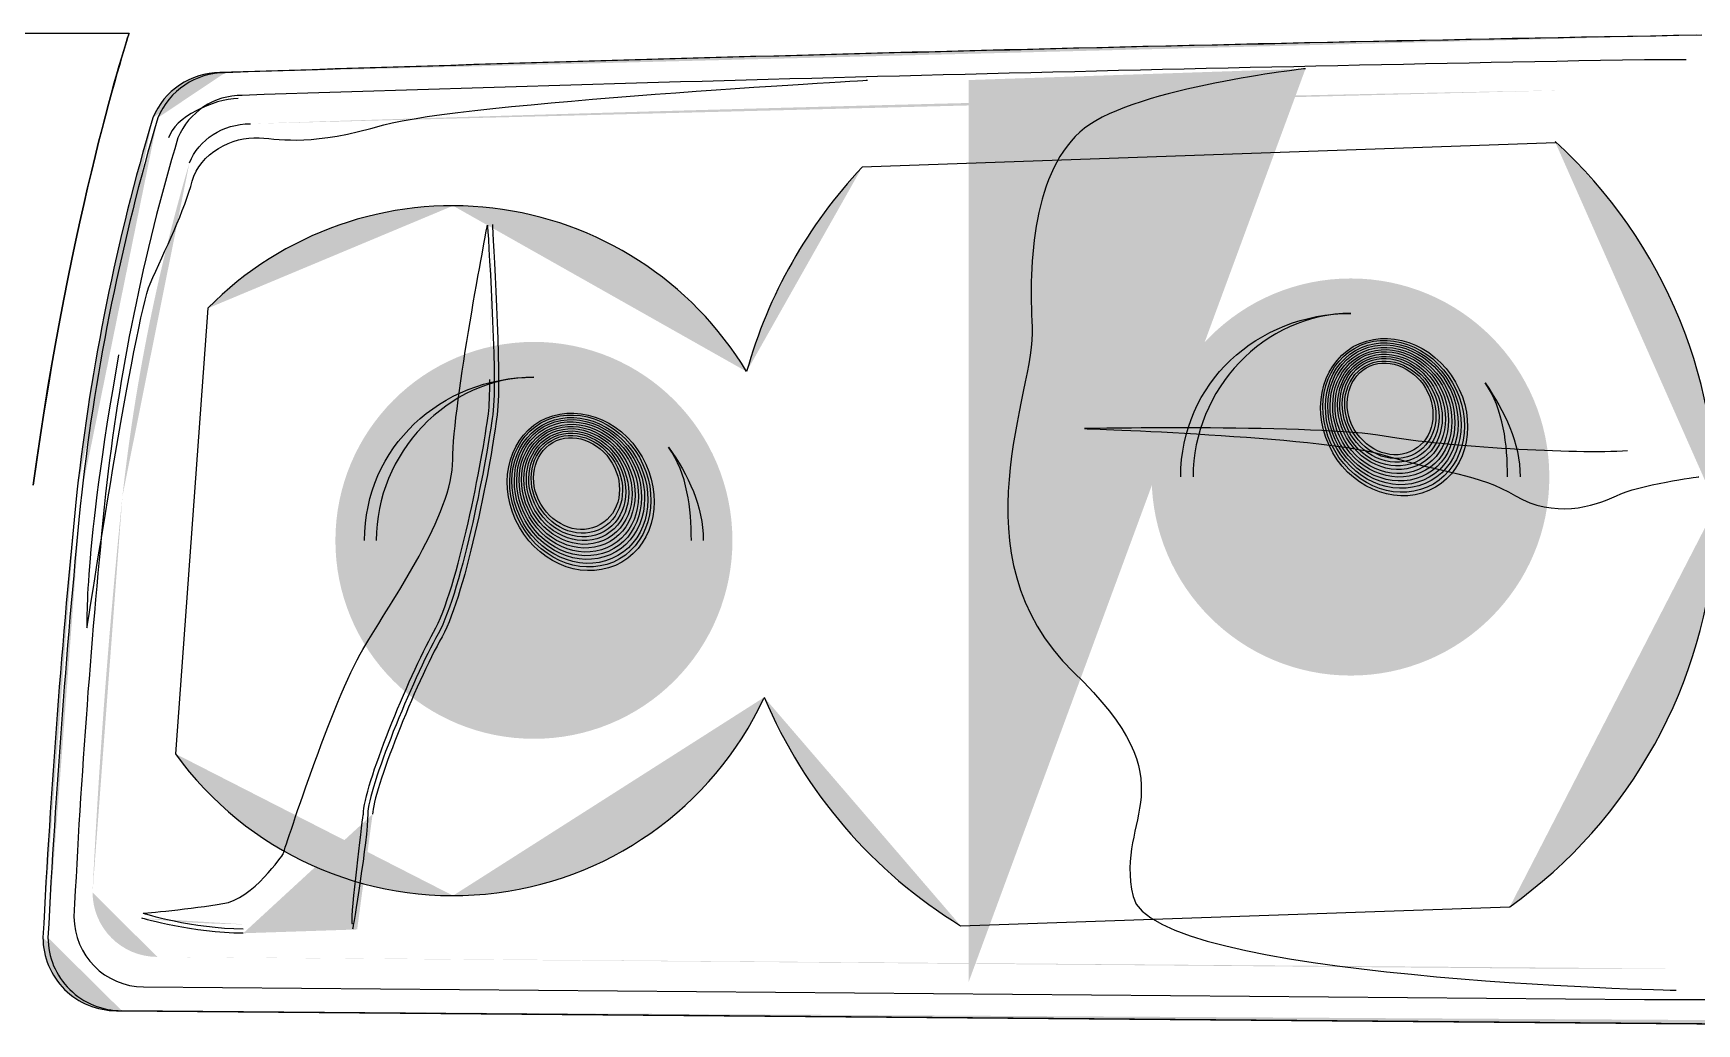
# Model space of a CAD drawing. Header units: millimetres. Extents: x 1111 to 1333, y -447 to -319.
# Drawn here: x 1281.4269 to 1281.7466, y -441.7311 to -441.5406 of the extents above; entities that cross this region are included whole.
import ezdxf

# ---------------------------------------------------------------- set-up
doc = ezdxf.new("R2010")
doc.units = ezdxf.units.MM

# ---------------------------------------------------------------- blocks, each defined once
blk = doc.blocks.new('scanne')
at = {"transparency": 33554559}
h = blk.add_hatch(color=256, dxfattribs=at)
h.paths.add_polyline_path([(2.400942902961332, 1.081942723996462, 0.4181100602066327), (2.393005253166165, 1.089880373792539)], flags=0)
h.paths.add_polyline_path([(2.393005253166165, 1.089880373792539), (2.272115759147936, 1.089880373792539)], flags=0)
h.paths.add_polyline_path([(2.272115759146117, 1.089880373792311, 0.0037641889663085), (1.988230732251167, 1.08267262282834)], flags=0)
h.paths.add_polyline_path([(1.988230732250258, 1.08267262282834, 0.3009145390561368), (1.97532064666143, 1.074005074200613)], flags=0)
h.paths.add_polyline_path([(1.975320646662339, 1.074005074200613, 0.0442316588797081), (1.960722670026143, 1.002018801912981)], flags=0)
h.paths.add_polyline_path([(1.960722670026143, 1.002018801912981, 0.0125714483828308), (1.954199199216645, 0.9163469265290586)], flags=0)
h.paths.add_polyline_path([(1.954199199216645, 0.916346926529286, 0.4150448355973054), (1.968340989082435, 0.9022963740169416)], flags=0)
h.paths.add_polyline_path([(1.968340989083344, 0.9022963740169416), (2.272115759147936, 0.8997873467826593), (2.393005253166165, 0.8997873467826593)], flags=0)
h.paths.add_polyline_path([(2.393005253166165, 0.8997873467826593, 0.4190533763846445), (2.400942902963151, 0.9077706152556856)], flags=0)
h = blk.add_hatch(color=256, dxfattribs=at)
h.paths.add_polyline_path([(2.273128493776994, 0.8997827849148052), (1.969353723712401, 0.9022918121493148)], flags=0)
h.paths.add_polyline_path([(1.95516631516989, 0.9163423646616592, 0.4155777145924683), (1.969353723712401, 0.9022918121493148)], flags=0)
h.paths.add_polyline_path([(1.961644167301756, 1.002014240045582, 0.0123295361642468), (1.95516631516898, 0.9163423646616592)], flags=0)
h.paths.add_polyline_path([(1.976287762614219, 1.074000512332759, 0.0434345997774606), (1.961644167300846, 1.002014240045355)], flags=0)
h.paths.add_polyline_path([(1.98924346687886, 1.082668060960259, 0.3014010121143789), (1.976287762614219, 1.074000512332759)], flags=0)
h.paths.add_polyline_path([(2.27312849377472, 1.089875811924684, 0.0037674473733019), (1.989243466877951, 1.082668060960486)], flags=0)
h.paths.add_polyline_path([(2.273128493776994, 1.089875811924684), (2.284396306992903, 1.089875811924684)], flags=0)
h.paths.add_polyline_path([(2.130615746865487, 0.9186232985109654), (2.236177365416324, 0.922272792670128)], flags=0)
h.paths.add_polyline_path([(2.236177365416324, 0.922272792670128, 0.2422056560555221), (2.275865614395797, 0.9993683567799962)], flags=0)
h.paths.add_polyline_path([(2.275865614395797, 0.9993683567799962, 0.2109934101797068), (2.244981770074673, 1.069164932571993)], flags=0)
h.paths.add_polyline_path([(2.244981770075128, 1.069164932571993), (2.111683995915655, 1.064511827519254)], flags=0)
h.paths.add_polyline_path([(2.111683995915655, 1.064511827519254, 0.1207162283333014), (2.089467700222257, 1.025188527955378)], flags=0)
h.paths.add_polyline_path([(2.089467700221803, 1.025188527955378, 0.2622718361851724), (2.033037396787449, 1.057075983170307)], flags=0)
h.paths.add_polyline_path([(2.033037396787449, 1.057075983170079, 0.2008827941586041), (1.985913303459028, 1.037368714711192)], flags=0)
h.paths.add_polyline_path([(1.985913303459028, 1.037368714711192), (1.979663544711229, 0.9516968393274964)], flags=0)
h.paths.add_polyline_path([(1.979663544711229, 0.9516968393274964, 0.2404182993995008), (2.033037396787449, 0.9244168704885852)], flags=0)
h.paths.add_polyline_path([(2.033037396787449, 0.9244168704883576, 0.2904019590101875), (2.092843482318812, 0.9625540844506304)], flags=0)
h.paths.add_polyline_path([(2.092843482318812, 0.9625540844506304, 0.1561001242287523), (2.130615746865487, 0.9186232985109654)], flags=0)
h = blk.add_hatch(color=256, dxfattribs=at)
h.paths.add_polyline_path([(1.982345922918057, 1.065319278101924, 0.0441364926226864), (1.96948145600777, 1.001225036933647)], flags=0)
h.paths.add_polyline_path([(2.246249969294011, 1.079278593260369, 0.0037946706193211), (1.994069922902554, 1.072846359804998)], flags=0)
h.paths.add_polyline_path([(2.246249969295377, 1.079278593260369), (2.272982514010209, 1.079278593260369)], flags=0)
h.paths.add_polyline_path([(2.272982514010209, 0.910352632373133), (2.246249969295377, 0.910352632373133), (1.976187401525066, 0.9126335662224392)], flags=0)
h.paths.add_polyline_path([(1.9637335027071, 0.9250418463632286, 0.4128428491798294), (1.976187401525066, 0.9126335662224392)], flags=0)
h.paths.add_polyline_path([(1.96948145600777, 1.001225036933419, 0.0135886057867857), (1.9637335027071, 0.9250418463632286)], flags=0)
h = blk.add_hatch(color=256, dxfattribs=at)
h.paths.add_polyline_path([(2.017568103420899, 0.9400823241662692), (2.014602889416664, 0.9179116471500492), (1.992705924462597, 0.9171817483181712)], flags=0)
h.paths.add_polyline_path([(1.973181130711736, 0.920101343645456, 0.0267741136440848), (1.992705924462597, 0.9189152580438532)], flags=0)
h.paths.add_polyline_path([(1.992705924462597, 0.9189152580438532), (2.013736134553937, 0.9189152580438532)], flags=0)
h.paths.add_polyline_path([(2.040605535300301, 1.053444736482106, 0.0049992483091876), (2.040103729852717, 1.023655740408912)], flags=0)
for points in [[(2.1673250962383, 1.004961206578855, 0.4138850760894883), (2.205644784907917, 0.9667327552629104), (2.205644784908372, 0.9667327552629104, 0.413977516610902), (2.243781998871099, 1.004961206579082), (2.243781998869735, 1.004961206578855, 0.4135765550325589), (2.205644784907917, 1.0430984205409), (2.205644784907917, 1.0430984205409, 0.4134812461145819)], [(2.174181583388644, 1.004961206578855, 0.4152758668965923), (2.20561285183362, 0.9735299381347886), (2.20561285183362, 0.9735299381341064, 0.4133986090169609), (2.236998501600965, 1.004961206579082), (2.236998501601419, 1.004961206579082, 0.4128537023574534), (2.20561285183362, 1.036392475023603), (2.20561285183362, 1.036392475023603, 0.4147319142167789)], [(2.01041965673653, 0.9927171536753576, 0.4153710985184599), (2.048556870698803, 0.9545799397133125), (2.048556870699258, 0.9545799397130847, 0.4155709644907688), (2.086739703338253, 0.9927171536751302), (2.086739703338253, 0.9927171536751302, 0.4139787783855486), (2.048556870698803, 1.03089998631458), (2.048556870698803, 1.030899986314352, 0.4137777793423928)], [(2.017107354783775, 0.9927171536751302, 0.4141881704121535), (2.048538623228296, 0.9612858852303816), (2.048538623228296, 0.9612858852303816, 0.4155183053329808), (2.080015510349994, 0.9927171536751302), (2.080015510349994, 0.9927171536751302, 0.4147300526448097), (2.048538623227841, 1.024102803442929), (2.048538623228296, 1.024102803443156, 0.4133988914329401)]]:
    blk.add_hatch(color=256, dxfattribs=at).paths.add_polyline_path(points)
h = blk.add_hatch(color=256, dxfattribs=at)
h.paths.add_polyline_path([(2.175299240975391, 1.00494295910812, 0.4122190535153928), (2.205635661172209, 0.9746065389103932)], flags=0)
h.paths.add_polyline_path([(2.205635661172209, 0.974606538910848, 0.4115030181699511), (2.235743987984051, 1.00494295910812)], flags=0)
h.paths.add_polyline_path([(2.205635661172209, 0.9723712237382642, 0.4131042415687613), (2.238161777864888, 1.00494295910812)], flags=0)
h.paths.add_polyline_path([(2.172927069771731, 1.00494295910812, 0.4135189999779879), (2.205635661172209, 0.9723712237384916)], flags=0)
h = blk.add_hatch(color=256, dxfattribs=at)
h.paths.add_polyline_path([(2.018261507311535, 0.9927308392784652, 0.4142216193407237), (2.048552308831631, 0.9623944190816472)], flags=0)
h.paths.add_polyline_path([(2.048552308830721, 0.9623944190811926, 0.4153495384866415), (2.078843110350817, 0.992730839278238)], flags=0)
h.paths.add_polyline_path([(2.048552308831631, 0.9601134852321138, 0.4135757542697898), (2.081124044201033, 0.992730839278238)], flags=0)
h.paths.add_polyline_path([(2.016026192138042, 0.9927308392784652, 0.4128137805978744), (2.048552308830721, 0.9601134852318864)], flags=0)
at = {"lineweight": -3}
for points in [[(1.9384242607141, 1.090249885075991), (1.97076790269898, 1.090249885075991)], [(2.270053794947443, 1.085149716988553), (2.262070526474644, 1.085149716988553)], [(2.244981770075128, 1.069164932571993), (2.111683995915655, 1.064511827519254)], [(1.985913303459028, 1.037368714711192), (1.979663544711229, 0.9516968393274964)], [(2.130615746865487, 0.9186232985109654), (2.236177365416324, 0.922272792670128)], [(1.973532394524909, 0.9068719273188888), (2.262070526474644, 0.9044541374385062), (2.273703289106606, 0.9044541374385062)], [(1.968340989083344, 0.9022963740169416), (2.272115759147936, 0.8997873467826593), (2.393005253166165, 0.8997873467826593)], [(2.273128493776994, 0.8997827849148052), (1.969353723712401, 0.9022918121493148)]]:
    blk.add_lwpolyline(points, dxfattribs=at)
for centre, radius, start, end in [((2.608871904368925, -17.76778522892323), 18.860672222516, 91.02306699114823, 91.88575148090743), ((2.609470608191941, -17.7514827420207), 18.84436038119274, 91.0226936105105, 91.88612486155434), ((2.581502488886826, -16.81120993830245), 17.89921019738437, 91.02256327045822, 91.88571954376421), ((1.988324646793671, 1.068584348899776), 0.0140885869491521, 90.38193658921058, 157.3711558365403), ((1.989301895247308, 1.068564267371357), 0.01410391461525, 90.2373602354192, 157.3287999093376), ((1.992463243202337, 1.06493614747319), 0.0133708488972576, 89.80065144446739, 157.0901972535201), ((2.374096386886549, 0.9556647180738764), 0.415964578876012, 163.4712615744299, 173.6018079155215), ((2.382521436359866, 0.9538810730712156), 0.4236206762818966, 163.5275520253632, 173.4757761891854), ((2.351946452177571, 0.9589419032758996), 0.3880722016629702, 163.3489128028056, 173.6790854040748), ((2.181113183146635, 0.9993828391516216), 0.0947524323560802, 305.5305811845171, 47.69717185591711), ((2.180826583496354, 0.9995113051695624), 0.0948987108611757, 136.7686146865407, 164.301511874917), ((2.032947919329899, 0.9910423753212853), 0.0660336684714211, 31.13807011799532, 135.411771670658), ((3.660891062150994, 0.8294754583441772), 1.708901333310555, 174.2051189758439, 177.0861309480778), ((3.695268060356511, 0.8278500167757556), 1.74235041803832, 174.2631700600633, 177.0887484290439), ((3.515241534602182, 0.8452264429970455), 1.556887920845122, 174.2330035018586, 177.2350256097006), ((2.180371958346086, 0.9996082767645476), 0.0950486574531744, 202.9448214490584, 238.4339269011651), ((2.033078012445685, 0.9903498712706096), 0.0659330132918794, 215.8911345277993, 334.9116916284638), ((1.973629345852486, 0.9203348029864172), 0.0134632247552245, 180.022836032975, 269.5873982611736), ((1.968275465744, 0.9163725112935026), 0.0140762897787708, 180.104139644454, 270.2667055301177), ((1.969252667100363, 0.9163778462689152), 0.014086396617248, 180.1443199813422, 270.4110467130271)]:
    blk.add_arc(centre, radius, start, end, dxfattribs=at)
for points in [[(1.952324271592488, 1.003378238487357), (1.959440785202559, 1.055976573054749), (1.9707542170961, 1.090236199472883), (1.9707542170961, 1.090236199472883)], [(1.97076790269898, 1.090249885075991), (1.97076790269898, 1.090249885075991), (1.959454470805894, 1.055990258657857), (1.952337957195823, 1.003346305413515)], [(2.019734990578172, 1.072609142684541), (2.034926010015396, 1.076897298321682), (2.112705854279965, 1.081231072635546), (2.112705854279965, 1.081231072635546)], [(2.196913370132506, 1.083439016601687), (2.196913370132506, 1.083439016601687), (2.164524109470448, 1.079835141119701), (2.154442381856142, 1.071988728677524)], [(1.991725122907382, 1.077672815830283), (1.986980780500061, 1.077672815830283), (1.979408080120492, 1.074023321671347), (1.978358850549966, 1.070145734127436)], [(1.982345922918057, 1.065319278101924), (1.984216288674588, 1.069835527123814), (1.98877815637411, 1.072846359804998), (1.994069922904827, 1.072846359804998)], [(1.995739566482143, 1.070145734127436), (2.000712002273985, 1.069826403388333), (2.005684438065827, 1.06859469910978), (2.019734990578172, 1.072609142684541)], [(2.154442381856142, 1.071988728677524), (2.144360654241836, 1.064005460204498), (2.143676374087363, 1.045940464117393), (2.144360654241836, 1.033760277361352)], [(1.982875099571401, 1.061797516238584), (1.984334897235612, 1.067180520122974), (1.990584655982956, 1.070465064866311), (1.995739566482143, 1.070145734127436)], [(1.974800593744703, 1.04204462910252), (1.977628951718315, 1.048431243880941), (1.981552157938722, 1.056460131030917), (1.982875099571401, 1.061797516238584)], [(2.032982654375018, 1.00827312252818), (2.032982654375018, 1.018856655589615), (2.039642981215592, 1.053344375392498), (2.039642981215592, 1.053344375392498)], [(2.039642981215592, 1.053344375392498), (2.039642981215592, 1.053344375392498), (2.041604584326023, 1.024558990212881), (2.040692210786573, 1.016940671155907)], [(2.040605535300301, 1.053444736481878), (2.040605535300301, 1.052304269557225), (2.042430282379655, 1.024568113948362), (2.04151790883975, 1.016904176214438)], [(1.962666025665612, 0.9758975474696852), (1.962666025665612, 0.9758975474696852), (1.971926617093913, 1.035566776970199), (1.974800593744703, 1.04204462910252)], [(2.172927069771731, 1.00494295910812), (2.172927069771731, 1.022916717841326), (2.187570665085104, 1.036374227553096), (2.205635661172209, 1.036374227553096)], [(2.205635661172209, 1.036374227553096), (2.188893606717329, 1.036374227553096), (2.175299240975391, 1.021685013562773), (2.175299240975391, 1.00494295910812)], [(2.144360654241836, 1.033760277361352), (2.145090553073941, 1.021534471928589), (2.129169634805066, 0.989829491421915), (2.15225268536119, 0.9674763396976686)], [(2.206082724207362, 1.029987612774675), (2.212606195015951, 1.03368272561056), (2.221456218352386, 1.030717511606326), (2.225744373988845, 1.023144811226302)], [(2.206301693856175, 1.029659158300091), (2.212505833926798, 1.033308652459254), (2.221036526523903, 1.03025220110112), (2.22518782612974, 1.023044450136922)], [(2.202159517986046, 1.009596064160859), (2.197871362349133, 1.017168764540883), (2.199650490751309, 1.026155643907486), (2.206082724207362, 1.029987612774675)], [(2.206520663505898, 1.029244028339689), (2.212542328868266, 1.032711047790826), (2.220662453372597, 1.029882689817441), (2.224676896947357, 1.022903032238446)], [(2.206744195023702, 1.028906450129852), (2.212492148323917, 1.032236613550139), (2.22033856076564, 1.029499492930881), (2.224170529632601, 1.022839166090534)], [(2.206958602805343, 1.028486758301596), (2.212478462720582, 1.031680065690807), (2.219959925746707, 1.029079801102625), (2.223655038583046, 1.022693186324204)], [(2.20722775299987, 1.028112685150517), (2.212473900852501, 1.031169136508651), (2.219636033140204, 1.028660109274142), (2.223148671268745, 1.022592825234823)], [(2.207446722648683, 1.027788792543788), (2.212419158440525, 1.030662769194123), (2.219261959988443, 1.02829059799069), (2.222592123409185, 1.02254264469002)], [(2.207706749107501, 1.027369100715532), (2.21240547283719, 1.03010622133479), (2.218883324969965, 1.027870906162434), (2.22207663235963, 1.022396664923689)], [(1.968733309705157, 1.02840464468295), (1.961890508157239, 0.98990248130508), (1.962666025665612, 0.9758975474696852), (1.962666025665612, 0.9758975474696852)], [(2.202515343666846, 1.009997508518381), (2.198364044061008, 1.017250878159302), (2.200097553786463, 1.026055282818106), (2.206301693856175, 1.029659158300091)], [(2.202916788024367, 1.010403514743529), (2.198947963126329, 1.017383172322752), (2.200590235497429, 1.025777008888553), (2.206520663505898, 1.029244028339689)], [(2.203277175571884, 1.01084145404252), (2.199445206704922, 1.017501780882867), (2.201041860400209, 1.025530668032843), (2.206744195023702, 1.028906450129852)], [(2.203628439385056, 1.011197279723091), (2.199933326548716, 1.017583894501512), (2.201529980243094, 1.025339069589563), (2.206958602805343, 1.028486758301596)], [(2.204034445610204, 1.011598724080613), (2.200521807481663, 1.017711626797108), (2.202027223822597, 1.025101852469106), (2.20722775299987, 1.028112685150517)], [(2.204390271291003, 1.012004730305989), (2.201060107870262, 1.017798302283381), (2.20247428685684, 1.024869197216503), (2.207446722648683, 1.027788792543788)], [(2.204787153780444, 1.012451793340233), (2.20163946506841, 1.017926034578977), (2.20296240670109, 1.024631980096273), (2.207706749107501, 1.027369100715532)], [(2.205147541329324, 1.012803057153178), (2.202136708647458, 1.018003586329768), (2.203368412926238, 1.024435819785139), (2.207884661948128, 1.026990465696371)], [(2.205507928876841, 1.013250120187649), (2.202679570903683, 1.018085699948414), (2.20386565650574, 1.02419860266491), (2.208108193465022, 1.026662011222242)], [(2.207884661948128, 1.026990465696371), (2.212400910970018, 1.02959073028478), (2.21851381368674, 1.027446652466323), (2.221524646367697, 1.022291741966682)], [(2.208108193465022, 1.026662011222242), (2.21235073042476, 1.029125419779347), (2.218189921079328, 1.027072579315017), (2.221018279052941, 1.022191380877302)], [(2.208368219924295, 1.026246881261613), (2.212337044821879, 1.028527815110919), (2.217856904737573, 1.026657449354388), (2.220502788002931, 1.022049962978599)], [(2.20859175144119, 1.02591386491963), (2.212332482954707, 1.028057942738087), (2.217487393454348, 1.026278814335455), (2.219996420688175, 1.021990658698541)], [(2.016026192138951, 0.992730839278238), (2.016026192138951, 1.010613360657771), (2.030669787452325, 1.024116489046264), (2.048552308831631, 1.024116489046264)], [(2.048552308831631, 1.024116489046264), (2.031901491731105, 1.024116489046264), (2.018261507311535, 1.009336037702041), (2.018261507311535, 0.992730839278238)], [(2.039830017791473, 1.017086650922237), (2.040012492499272, 1.018546448585993), (2.040103729852717, 1.020918619789426), (2.040103729852717, 1.023655740408685)], [(2.205904811366735, 1.013656126412797), (2.203213309424199, 1.018263612788587), (2.20435377634908, 1.02392032873513), (2.208368219924295, 1.026246881261613)], [(2.206265198915161, 1.014053008902692), (2.203756171680424, 1.018386783216556), (2.204851019928582, 1.023724168424223), (2.20859175144119, 1.02591386491963)], [(2.219996420688175, 1.021990658698541), (2.222505447922458, 1.017656884384678), (2.221593074383008, 1.01227388050006), (2.217715486838869, 1.010129802681603)], [(2.220502788002931, 1.022049962978599), (2.223194289945467, 1.017488095279759), (2.222145060374032, 1.011831379333216), (2.218084998122549, 1.009459208129783)], [(2.221018279052941, 1.022191380877302), (2.223892255702821, 1.017310182439587), (2.222751788777941, 1.011288517076991), (2.218463633141482, 1.008825108519658)], [(2.221524646367697, 1.022291741966682), (2.224535479048654, 1.017182450143991), (2.223395012124228, 1.01075021668862), (2.218833144425161, 1.008149952100211)], [(2.22207663235963, 1.022396664923689), (2.225224321071664, 1.017013661039072), (2.223946998115707, 1.010262096845053), (2.219202655708385, 1.007524976225795)], [(2.222592123409185, 1.02254264469002), (2.225876668152295, 1.016794691389577), (2.224599345196338, 1.009723796456455), (2.219581290728228, 1.00684981980612)], [(2.223148671268745, 1.022592825234823), (2.226615690719654, 1.016616778549405), (2.22520151173262, 1.00918093420023), (2.220000982555802, 1.006215720195996)], [(2.223655038583046, 1.022693186324204), (2.227258914064576, 1.016397808899682), (2.225799116401276, 1.008688252488809), (2.220324875163214, 1.005540563776776)], [(2.224170529632601, 1.022839166090534), (2.227956879822841, 1.016315695281264), (2.226405844805185, 1.008149952100211), (2.220703510181692, 1.004865407357101)], [(2.224676896947357, 1.022903032238446), (2.228554484491496, 1.016105849367249), (2.227049068150563, 1.007666394124271), (2.221073021464917, 1.004244993350084)], [(2.22518782612974, 1.023044450136922), (2.2292935070584, 1.01592793652685), (2.2276512346873, 1.007169150545223), (2.2214927132934, 1.00356527506301)], [(2.225744373988845, 1.023144811226302), (2.229986910949037, 1.015800204231254), (2.228253401223582, 1.006630850156625), (2.221866786445161, 1.002935737320512)], [(2.235743987984506, 1.00494295910812), (2.235743987984506, 1.011101480501565), (2.234968470476133, 1.017898663372761), (2.231455832348046, 1.023007955195453)], [(2.231455832348046, 1.023007955195453), (2.235196563860654, 1.017533713956936), (2.238161777864888, 1.011603285948467), (2.238161777864888, 1.00494295910812)], [(2.02929210340676, 0.9750718494162812), (2.034036445814081, 0.9835113046590322), (2.03873516954377, 1.008692814356436), (2.039830017791473, 1.017086650922237)], [(2.040692210786573, 1.016940671155907), (2.039642981215592, 1.009276733421984), (2.034898638808726, 0.983365324892702), (2.030154296402315, 0.9747433949419246)], [(2.04151790883975, 1.016904176214438), (2.040514297945946, 1.008510339648637), (2.035633099508459, 0.982827024504104), (2.03093437577877, 0.9742050945535538)], [(2.04971558509419, 1.015645100729443), (2.056193437226966, 1.019294594888606), (2.065089079240124, 1.016374999561321), (2.069377234876583, 1.00880229918107)], [(2.049916307272951, 1.015316646255314), (2.056120447343573, 1.0189205217373), (2.064696758617401, 1.015955307733065), (2.068848058223693, 1.008701938091917)], [(2.050176333732679, 1.014896954427058), (2.05615238041787, 1.018318355201017), (2.064318123598468, 1.015535615904809), (2.068332567173229, 1.008555958325587)], [(2.050372494043358, 1.014563938084847), (2.056074828666851, 1.017848482827957), (2.06396685978575, 1.015156980885649), (2.067798828652712, 1.008496654045529)], [(2.050591463692626, 1.014194426801168), (2.056065704931597, 1.017342115513429), (2.063592786634444, 1.014787469602197), (2.067287899470784, 1.008355236146826)], [(2.045792378873784, 0.9952535521156278), (2.04150422323687, 1.002826252495651), (2.043283351639047, 1.011813131862481), (2.04971558509419, 1.015645100729443)], [(2.046175575760344, 0.9956549964731491), (2.042069894831229, 1.002908366114297), (2.043712167203239, 1.011712770773101), (2.049916307272951, 1.015316646255314)], [(2.046526839573061, 0.9960564408306708), (2.042558014675023, 1.003036098409893), (2.044154668369856, 1.011429934975694), (2.050176333732679, 1.014896954427058)], [(2.046905474591994, 0.9964989419975154), (2.043119124402664, 1.003204887514812), (2.044624540742688, 1.011188155987611), (2.050372494043358, 1.014563938084847)], [(2.047261300272793, 0.9968593295459413), (2.043611806113631, 1.003245944324135), (2.045117222454564, 1.011001119412185), (2.050591463692626, 1.014194426801168)], [(2.047662744630315, 0.9972607739032356), (2.044150106501774, 1.00337367661973), (2.045564285488353, 1.010718283614778), (2.050856052019071, 1.013774734972912)], [(2.050856052019071, 1.013774734972912), (2.056056581195889, 1.016785567654096), (2.063309950837037, 1.014322159096991), (2.066776970287946, 1.008254875057446)], [(2.051075021668793, 1.013446280498783), (2.056047457460635, 1.016274638471941), (2.062890259008554, 1.013948085945457), (2.066220422429296, 1.008108895291115)], [(2.051316800657104, 1.013063083611996), (2.056015524386793, 1.015800204231254), (2.062538995195836, 1.013519270381948), (2.065686683908324, 1.008045029143431)], [(2.051558579644961, 1.012693572328316), (2.055983591312951, 1.015248218239776), (2.062142112705942, 1.013149759098268), (2.065152945387808, 1.007903611244501)], [(2.051754739956095, 1.01231949917701), (2.055951658239109, 1.014782907734343), (2.061836467570401, 1.012730067270013), (2.064664825543559, 1.007803250155347)], [(2.051996518943496, 1.011940864158077), (2.055965343841535, 1.014267416684333), (2.061485203757229, 1.012305813573902), (2.064131087023042, 1.007743945875063)], [(2.052220050461301, 1.011566791006771), (2.055960781973908, 1.013710868825228), (2.061115692474004, 1.011931740422596), (2.063624719708286, 1.007597966108733)], [(2.212054209024927, 1.012762000343855), (2.199737166238037, 1.015042934193388), (2.154437819988515, 1.014221798007611), (2.154437819988515, 1.014221798007611)], [(2.154437819988515, 1.014221798007611), (2.154437819988515, 1.014221798007611), (2.199144123437008, 1.012762000343855), (2.211324310193276, 1.009294980892718)], [(2.217715486838869, 1.010129802681603), (2.213929136649085, 1.007894487509247), (2.208865463503343, 1.009764853265778), (2.206265198915161, 1.014053008902692)], [(2.048018570311114, 0.9976622182607571), (2.044688406890372, 1.003501408915326), (2.046056967200229, 1.010481066494321), (2.051075021668793, 1.013446280498783)], [(2.048397205329592, 0.9981001575599748), (2.045249516617559, 1.003574398798491), (2.046481220896339, 1.01028034431556), (2.051316800657104, 1.013063083611996)], [(2.048775840348525, 0.9985061637851232), (2.045765007667114, 1.003706692961713), (2.046996711946349, 1.010047689062957), (2.051558579644961, 1.012693572328316)], [(2.049154475367913, 0.9989076081426446), (2.046326117394755, 1.003788806580359), (2.047420965642459, 1.009810471942728), (2.051754739956095, 1.01231949917701)], [(2.049533110386391, 0.999304490632312), (2.04684160844431, 1.003911977008101), (2.047890838015291, 1.009614311631594), (2.051996518943496, 1.011940864158077)], [(2.049893497935272, 0.9997059349898336), (2.047384470700535, 1.004039709303697), (2.048388081594339, 1.009331475834414), (2.052220050461301, 1.011566791006771)], [(2.078843110351726, 0.992730839278238), (2.078843110351726, 0.9988437419947332), (2.078067592842444, 1.005595306188979), (2.074463717360913, 1.010658979334721)], [(2.074463717360913, 1.010658979334721), (2.078295686227875, 1.005230356773154), (2.081124044201033, 0.999345547441635), (2.081124044201033, 0.992730839278238)], [(2.220703510181692, 1.004865407357101), (2.2149099382043, 1.001535243937041), (2.207063525762123, 1.00422674587935), (2.203277175571884, 1.01084145404252)], [(2.220324875163214, 1.005540563776776), (2.214759396569888, 1.002347256387565), (2.207277933544219, 1.00485628362162), (2.203628439385056, 1.011197279723091)], [(2.220000982555802, 1.006215720195996), (2.21461797867164, 1.003159268837634), (2.207501465061113, 1.005577058718245), (2.204034445610204, 1.011598724080613)], [(2.219581290728228, 1.00684981980612), (2.214517617582032, 1.003930224479063), (2.207674816034113, 1.006256777005319), (2.204390271291003, 1.012004730305989)], [(2.219202655708385, 1.007524976225795), (2.214412694625252, 1.004742236929359), (2.207934842492932, 1.007023170778666), (2.204787153780444, 1.012451793340233)], [(2.218833144425161, 1.008149952100211), (2.214271276726549, 1.005549687512029), (2.208112755332649, 1.007648146653536), (2.205147541329324, 1.012803057153178)], [(2.218463633141482, 1.008825108519658), (2.214129858827845, 1.006361699962326), (2.208336286849998, 1.008368921749934), (2.205507928876841, 1.013250120187649)], [(2.218084998122549, 1.009459208129783), (2.214024935870611, 1.007132655603527), (2.208596313308817, 1.009048640037008), (2.205904811366735, 1.013656126412797)], [(2.25881335293775, 1.009933642370469), (2.248777244000166, 1.009294980892718), (2.224234395780285, 1.010663541202347), (2.212054209024927, 1.012762000343855)], [(2.015693175796741, 0.97177818093769), (2.021486747774588, 0.9814949591361709), (2.032982654375018, 0.997735208143922), (2.032982654375018, 1.00827312252818)], [(2.063624719708286, 1.007597966108733), (2.066179365619291, 1.003264191794869), (2.065175754725942, 0.9979268065872019), (2.061343785858525, 0.9957827287689724)], [(2.064131087023042, 1.007743945875063), (2.066822588965578, 1.003090840822324), (2.065773359394142, 0.9974341248757808), (2.061713297142659, 0.9951075723495251)], [(2.064664825543559, 1.007803250155347), (2.067493183517171, 1.002922051717632), (2.066398335269013, 0.9969003863550367), (2.062110179632554, 0.9944369777977043)], [(2.065152945387808, 1.007903611244501), (2.068163778068765, 1.002748700744859), (2.066977692466707, 0.9964533233205656), (2.062461443445272, 0.9938074400552068)], [(2.065686683908324, 1.008045029143431), (2.06887999129708, 1.002616406581637), (2.067602668341578, 0.9959104610643408), (2.062858325935167, 0.9931733404450824)], [(2.066220422429296, 1.008108895291115), (2.069504967172406, 1.002406560667395), (2.068182025539272, 0.9953812844114508), (2.063209589747884, 0.992507307761116)], [(2.066776970287946, 1.008254875057446), (2.07024398973931, 1.0021875910179), (2.068829810752731, 0.9947973653459029), (2.063629281575913, 0.9918321513416684)], [(2.067287899470784, 1.008355236146826), (2.070891774952315, 1.002059858722532), (2.069431977289013, 0.994304683634482), (2.063957736050042, 0.9911569949222212)], [(2.067798828652712, 1.008496654045529), (2.071585178842951, 1.001927564559082), (2.070034143825296, 0.9938074400552068), (2.064331809201803, 0.9905228953120968)], [(2.068332567173229, 1.008555958325587), (2.072255773394545, 1.001713156777441), (2.070704738376889, 0.9932737015344628), (2.064728691691698, 0.9898066820835538)], [(2.068848058223693, 1.008701938091917), (2.072908120475176, 1.001585424481618), (2.071265848104076, 0.9927810198230416), (2.065061708033454, 0.9891771443408288)], [(2.069377234876583, 1.00880229918107), (2.073619771836774, 1.0014120735093), (2.071886262110865, 0.9922883381116208), (2.065499647332444, 0.9885476065985584)], [(2.221866786445161, 1.002935737320512), (2.215252078281764, 0.9991493871305009), (2.20644767362296, 1.002114601134962), (2.202159517986046, 1.009596064160859)], [(2.2214927132934, 1.00356527506301), (2.215106098514979, 0.9999157809040752), (2.20662102459596, 1.002789757554182), (2.202515343666846, 1.009997508518381)], [(2.221073021464917, 1.004244993350084), (2.215005737426281, 1.000777973898948), (2.206839994244774, 1.003515094518206), (2.202916788024367, 1.010403514743529)], [(2.211324310193276, 1.009294980892718), (2.223550115626267, 1.005599868056606), (2.230027967758132, 1.005599868056606), (2.237281337399281, 1.001311712419692)], [(2.25666927511952, 1.001311712419692), (2.260957430756434, 1.003455790238376), (2.272544574710764, 1.004961206578855), (2.272544574710764, 1.004961206578855)], [(2.237281337399281, 1.001311712419692), (2.244534707040429, 0.996977938106056), (2.252335500805429, 0.9991676346012354), (2.25666927511952, 1.001311712419692)], [(2.062858325935167, 0.9931733404450824), (2.058022746174401, 0.9903906011488744), (2.051590512718348, 0.9925802976442809), (2.048397205329592, 0.9981001575599748)], [(2.062461443445272, 0.9938074400552068), (2.05789957574666, 0.9912071754667976), (2.051786673030392, 0.9933056346083048), (2.048775840348525, 0.9985061637851232)], [(2.062110179632554, 0.9944369777977043), (2.05782202399564, 0.991973569240372), (2.052028452017793, 0.9939807910277522), (2.049154475367913, 0.9989076081426446)], [(2.061713297142659, 0.9951075723495251), (2.057653234890267, 0.9927810198230416), (2.05227023100565, 0.9946513855795728), (2.049533110386391, 0.999304490632312)], [(2.061343785858525, 0.9957827287689724), (2.057557435669195, 0.9935474135963887), (2.052493762522999, 0.9953265419990202), (2.049893497935272, 0.9997059349898336)], [(2.065499647332444, 0.9885476065985584), (2.058884939169502, 0.9847612564085466), (2.050080534510698, 0.9877720890897308), (2.045792378873784, 0.9952535521156278)], [(2.065061708033454, 0.9891771443408288), (2.058766330609387, 0.9855276501818934), (2.050281256689459, 0.988492864186128), (2.046175575760344, 0.9956549964731491)], [(2.064728691691698, 0.9898066820835538), (2.058661407651698, 0.9862940439552405), (2.050450045793922, 0.9891680206055752), (2.046526839573061, 0.9960564408306708)], [(2.064331809201803, 0.9905228953120968), (2.058492618547234, 0.9871471132150872), (2.050691824782234, 0.989838615157396), (2.046905474591994, 0.9964989419975154)], [(2.063957736050042, 0.9911569949222212), (2.058392257457626, 0.9879636875330106), (2.050910794431956, 0.9904727147675204), (2.047261300272793, 0.9968593295459413)], [(2.063629281575913, 0.9918321513416684), (2.058291896368473, 0.9887300813065848), (2.051129764081224, 0.9911934898639174), (2.047662744630315, 0.9972607739032356)], [(2.063209589747884, 0.992507307761116), (2.058145916602143, 0.9895877124338311), (2.051303115054224, 0.9919142649603144), (2.048018570311114, 0.9976622182607571)], [(2.015788975018267, 0.9400823241662692), (2.015788975018267, 0.94528285334286), (2.024547761000349, 0.9665867754963527), (2.02929210340676, 0.9750718494162812)], [(2.030154296402315, 0.9747433949419246), (2.02522747928765, 0.9660302276370202), (2.016651168013822, 0.9449087801915538), (2.016651168013822, 0.940118819107738)], [(2.03093437577877, 0.9742050945535538), (2.025870702632573, 0.9653094525406232), (2.017568103420899, 0.9443704798031832), (2.017568103420899, 0.9400823241662692)], [(2.000365300328894, 0.9324092626968647), (2.000365300328894, 0.9324092626968647), (2.009990841173703, 0.9622438774472356), (2.015693175796741, 0.97177818093769)], [(2.15225268536119, 0.9674763396976686), (2.17533573591686, 0.9451688066505994), (2.160099097802913, 0.9401051335046304), (2.163748591962075, 0.9242298339127046)], [(2.013644897200038, 0.9196907755526808), (2.013644897200038, 0.9234315070655156), (2.015788975018267, 0.9400823241662692), (2.015788975018267, 0.9400823241662692)], [(2.016651168013822, 0.940118819107738), (2.016651168013822, 0.9352376206700228), (2.01373157268631, 0.9179937607686952), (2.01373157268631, 0.9179937607686952)], [(1.98877815637411, 0.9228749592064104), (1.994571728351047, 0.9236960953919606), (2.000365300328894, 0.9324092626968647), (2.000365300328894, 0.9324092626968647)], [(2.163748591962075, 0.9242298339127046), (2.167306848767339, 0.908400152997956), (2.268169743587577, 0.9062104565025492), (2.268169743587577, 0.9062104565025492)], [(1.973450280905808, 0.9210045934498792), (1.973450280905808, 0.9210045934498792), (1.98303020307344, 0.9219169669895564), (1.98877815637411, 0.9228749592064104)], [(1.992701362594516, 0.9179937607686952), (1.98303020307344, 0.9179937607686952), (1.973450280905808, 0.9210045934498792), (1.973450280905808, 0.9210045934498792)], [(1.992705924462597, 0.9171817483181712), (1.982989146264344, 0.9171817483181712), (1.973637317481689, 0.9199644876143792), (1.973181130711736, 0.920101343645456)], [(2.013736134553937, 0.9189152580438532), (2.013644897200038, 0.9189152580438532), (2.013644897200038, 0.9191433514286018), (2.013644897200038, 0.9196907755526808)]]:
    blk.add_open_spline(points, degree=3, dxfattribs=at)
at = {"lineweight": -3, "transparency": 33554559}
blk.add_solid([(2.132134848808846, 0.9077614915202048), (2.132134848808846, 1.081249320106053), (2.196913370132506, 1.083439016601687)], dxfattribs=at)

msp = doc.modelspace()

# ---------------------------------------------------------------- block references
msp.add_blockref('scanne', (1279.474531254918, -442.6308947301144))

doc.saveas('drawing.dxf')
